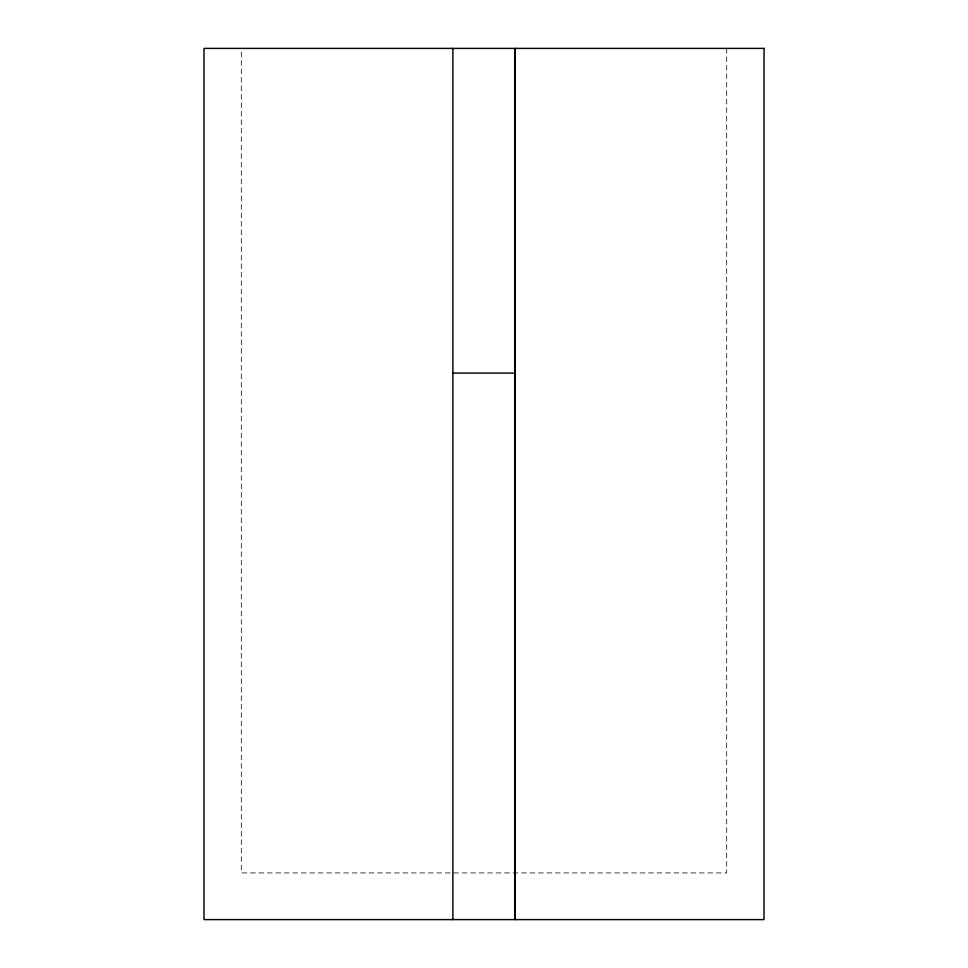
<?xml version="1.0" encoding="UTF-8"?>
<svg xmlns="http://www.w3.org/2000/svg" width="968" height="968" viewBox="0 0 968 968"><rect width="100%" height="100%" fill="white"/><g stroke="black" fill="none" stroke-linecap="round" stroke-linejoin="round"><path stroke-width="0.73" stroke-dasharray="4.84 3.63" d="M726.69 48.4L726.69 872.93L241.31 872.93L241.31 51.425"/><path stroke-width="1.45" d="M452.891 373.091L514.867 373.091L515.109 919.6L515.109 48.4L514.867 373.091M452.891 48.4L452.891 919.6M764.03 48.4L203.97 48.4L203.97 919.6L764.03 919.6L764.03 48.4"/></g></svg>
